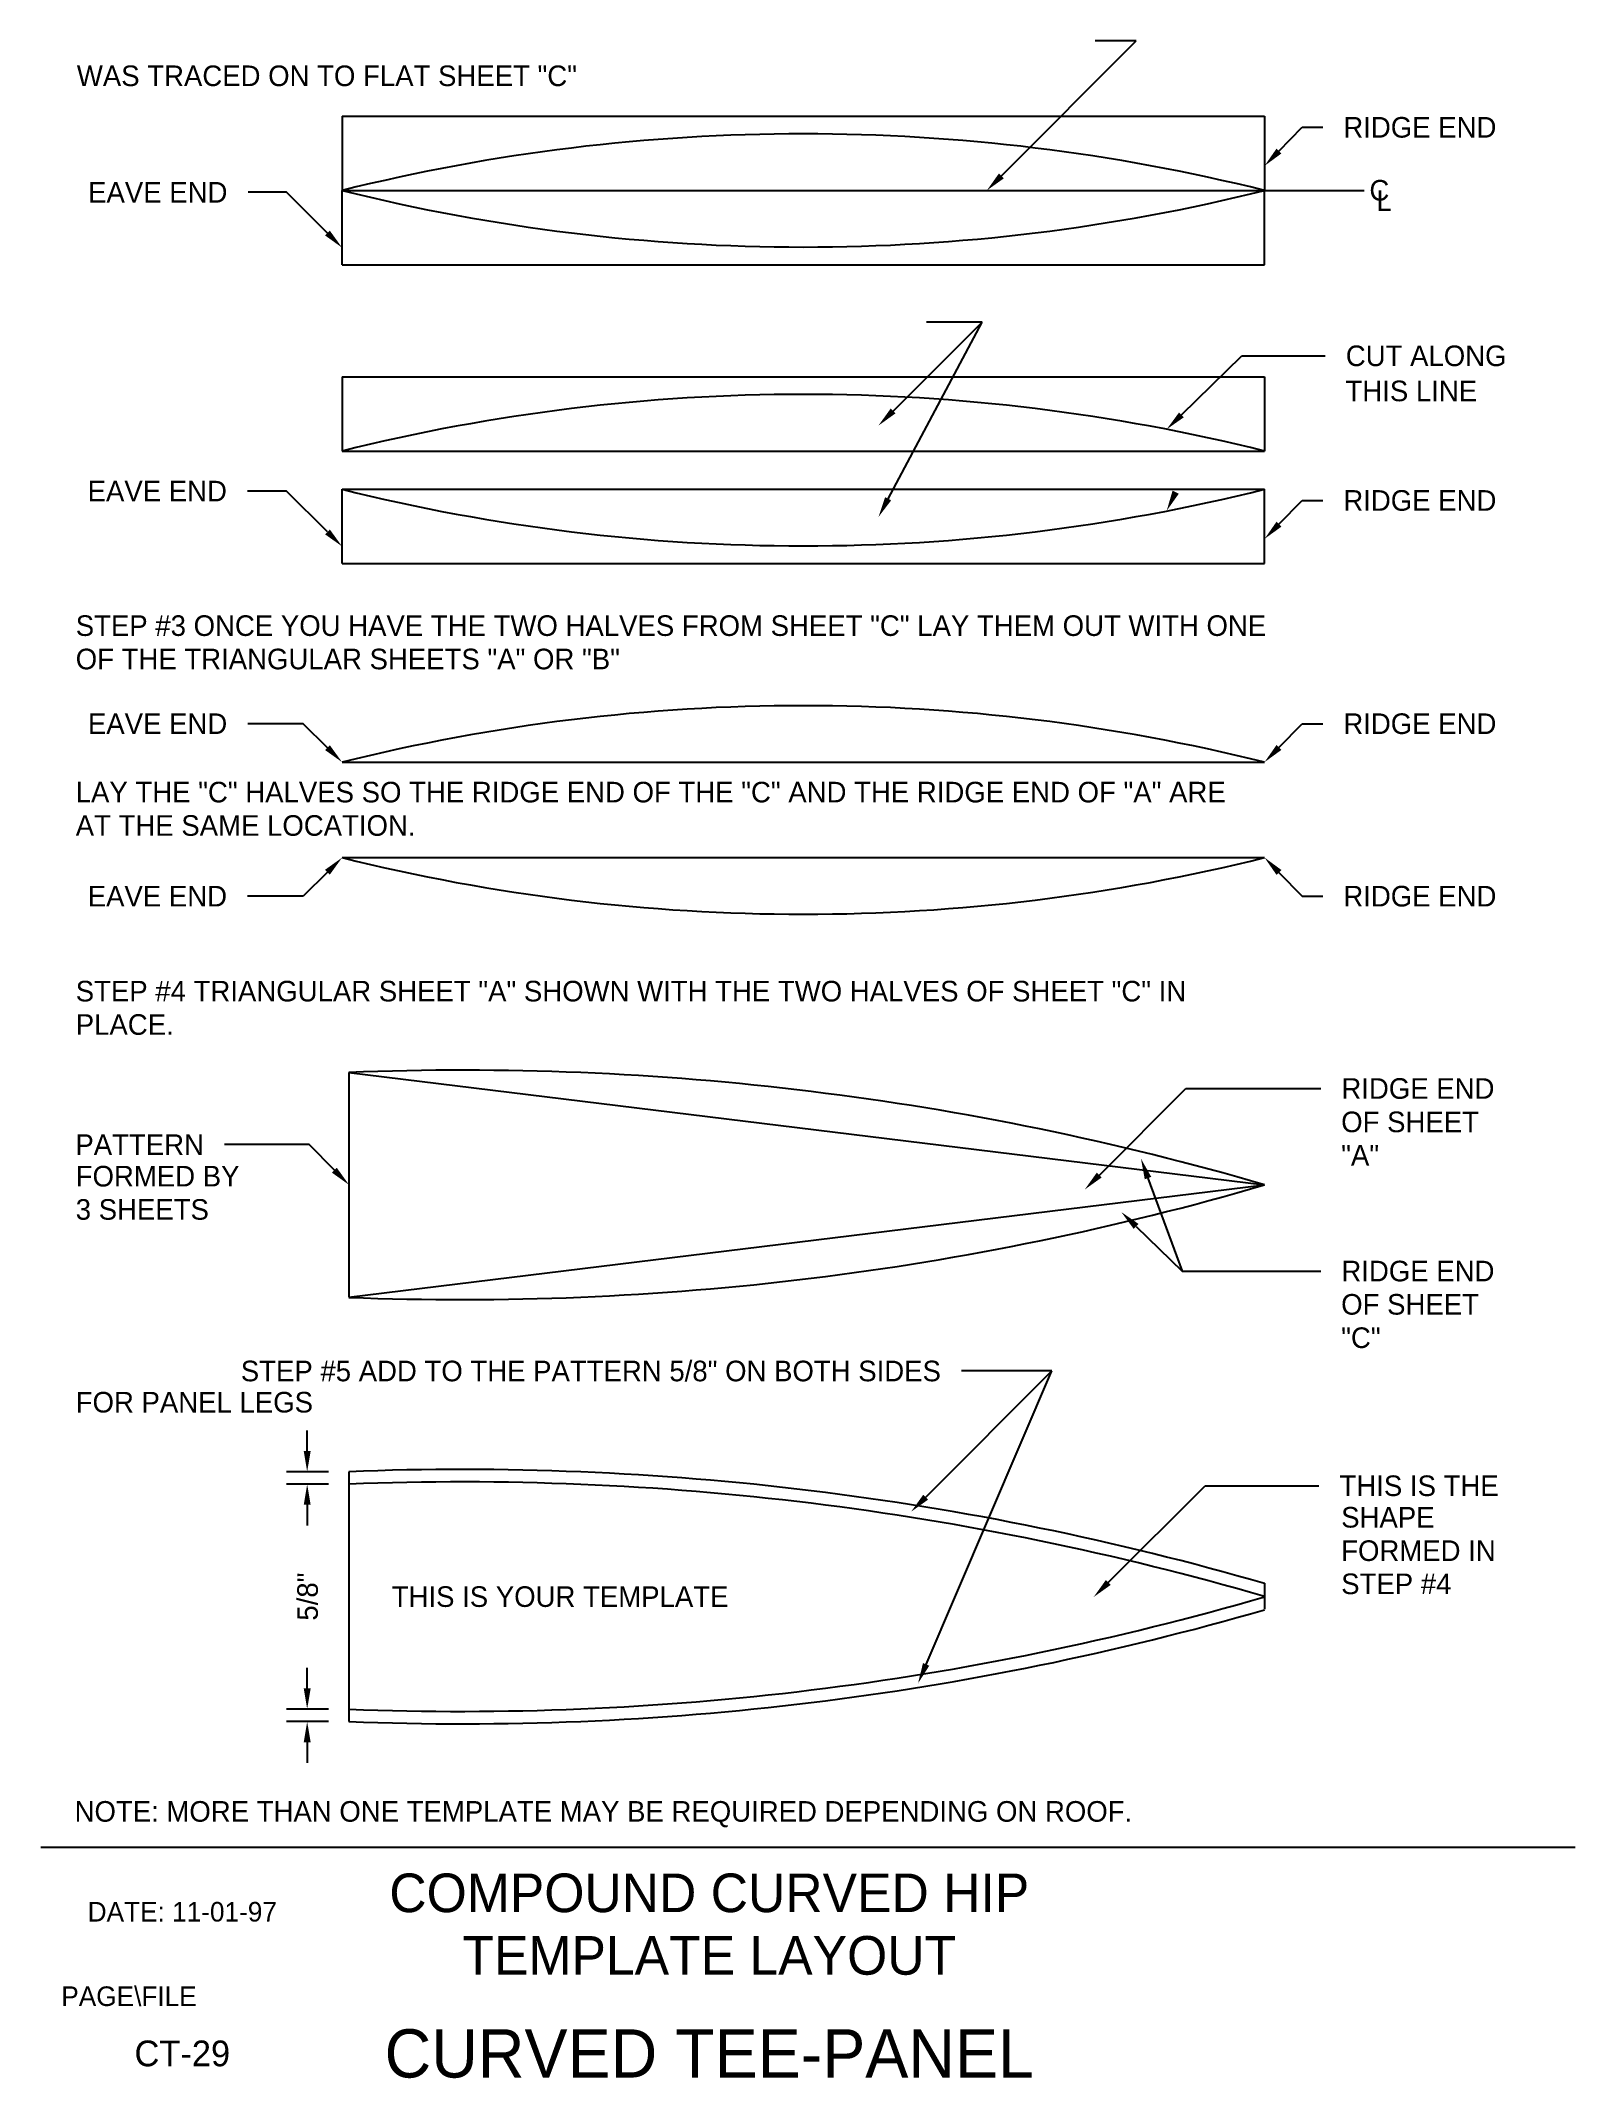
# Model space of a CAD drawing. Extents: x 0.1 to 15, y 0.5 to 20.3.
import ezdxf
from ezdxf.enums import TextEntityAlignment as Align

# ---------------------------------------------------------------- set-up
doc = ezdxf.new("R2010")
doc.units = 0
doc.header["$LTSCALE"] = 0.2666
doc.linetypes.add('CENTERX2', pattern=[0])
for name, color, linetype in [('BORDER', 7, 'CONTINUOUS'), ('CMP-FLSH', 7, 'CONTINUOUS'), ('DIM-TXT', 7, 'CONTINUOUS')]:
    doc.layers.add(name, color=color, linetype=linetype)

msp = doc.modelspace()

# ---------------------------------------------------------------- linework, layer by layer
at = {"layer": 'BORDER', "color": 0, "linetype": 'CONTINUOUS'}
msp.add_line((14.961, 2.75), (0.062, 2.75), dxfattribs=at)
at = {"layer": 'CMP-FLSH', "color": 0, "linetype": 'CONTINUOUS'}
for p, q in [((2.988, 19.554), (11.944, 19.554)), ((2.988, 19.554), (2.988, 18.833)), ((11.944, 19.554), (11.944, 18.833)), ((2.988, 18.112), (2.988, 18.833)), ((11.944, 18.112), (11.944, 18.833)), ((2.988, 18.112), (11.944, 18.112)), ((2.988, 17.025), (11.944, 17.025)), ((2.988, 17.025), (2.988, 16.304)), ((11.944, 17.025), (11.944, 16.304)), ((2.988, 16.304), (11.944, 16.304)), ((2.988, 15.932), (11.944, 15.932)), ((2.988, 15.211), (2.988, 15.932)), ((11.944, 15.211), (11.944, 15.932)), ((2.988, 15.211), (11.944, 15.211)), ((2.988, 13.284), (11.944, 13.284)), ((2.988, 12.357), (11.944, 12.357)), ((3.055, 10.272), (11.944, 9.181)), ((3.055, 10.272), (3.055, 8.089)), ((3.055, 8.089), (11.944, 9.181)), ((3.055, 6.396), (3.055, 3.971)), ((11.944, 5.315), (11.944, 5.062))]:
    msp.add_line(p, q, dxfattribs=at)
at = {"layer": 'CMP-FLSH', "color": 0, "linetype": 'CENTERX2'}
msp.add_line((2.988, 18.833), (12.912, 18.833), dxfattribs=at)
at = {"layer": 'CMP-FLSH', "color": 0, "linetype": 'CONTINUOUS'}
for centre, radius, start, end in [((7.466, 0.849), 18.533, 76.0172, 103.9828), ((7.466, 36.817), 18.533, 256.0172, 283.9828), ((7.466, -1.68), 18.533, 76.0172, 103.9828), ((7.466, 33.916), 18.533, 256.0172, 283.9828), ((7.466, -4.701), 18.533, 76.0172, 103.9828), ((7.466, 30.341), 18.533, 256.0172, 283.9828), ((4.151, -17.544), 27.838, 73.7427, 92.2573), ((4.151, 35.905), 27.838, 267.7427, 286.2573), ((4.151, -21.541), 27.959, 73.8151, 92.2475), ((4.151, -21.541), 27.838, 73.7427, 92.2573), ((4.151, 31.908), 27.838, 267.7427, 286.2573), ((4.151, 31.908), 27.959, 267.7525, 286.1849)]:
    msp.add_arc(centre, radius, start, end, dxfattribs=at)
at = {"layer": 'DIM-TXT', "color": 0, "linetype": 'CONTINUOUS'}
for p, q in [((9.389, 18.975), (10.697, 20.286)), ((10.697, 20.286), (10.3, 20.286)), ((12.084, 19.215), (12.309, 19.446)), ((12.309, 19.446), (12.509, 19.446)), ((2.447, 18.815), (2.075, 18.815)), ((2.846, 18.419), (2.447, 18.815)), ((8.29, 15.84), (9.201, 17.555)), ((8.338, 16.692), (9.201, 17.555)), ((9.201, 17.555), (8.663, 17.555)), ((11.137, 16.654), (11.725, 17.228)), ((11.725, 17.228), (12.533, 17.228)), ((2.447, 15.915), (2.07, 15.915)), ((2.846, 15.519), (2.447, 15.915)), ((12.084, 15.594), (12.309, 15.824)), ((12.309, 15.824), (12.509, 15.824)), ((2.611, 13.657), (2.073, 13.657)), ((2.846, 13.424), (2.611, 13.657)), ((12.084, 13.427), (12.309, 13.657)), ((12.309, 13.657), (12.509, 13.657)), ((2.846, 12.216), (2.611, 11.983)), ((12.084, 12.214), (12.309, 11.983)), ((2.611, 11.983), (2.071, 11.983)), ((12.309, 11.983), (12.509, 11.983)), ((10.34, 9.276), (11.18, 10.116)), ((11.18, 10.116), (12.49, 10.116)), ((2.667, 9.571), (1.847, 9.571)), ((2.914, 9.323), (2.667, 9.571)), ((10.812, 9.247), (11.143, 8.344)), ((10.696, 8.778), (11.143, 8.344)), ((11.143, 8.344), (12.49, 8.344)), ((8.654, 6.149), (9.88, 7.374)), ((8.658, 4.526), (9.88, 7.374)), ((9.88, 7.374), (9.002, 7.374)), ((2.649, 6.596), (2.649, 6.796)), ((2.855, 6.396), (2.449, 6.396)), ((2.855, 6.275), (2.449, 6.275)), ((10.426, 5.321), (11.367, 6.26)), ((11.367, 6.26), (12.472, 6.26)), ((2.649, 6.075), (2.649, 5.875)), ((2.649, 4.292), (2.649, 4.492)), ((2.855, 4.092), (2.449, 4.092)), ((2.855, 3.971), (2.449, 3.971)), ((2.649, 3.771), (2.649, 3.571))]:
    msp.add_line(p, q, dxfattribs=at)
for points in [[(12.108, 19.192), (12.06, 19.239), (11.944, 19.072)], [(9.365, 18.998), (9.413, 18.951), (9.248, 18.833)], [(2.869, 18.443), (2.823, 18.396), (2.988, 18.278)], [(8.361, 16.669), (8.314, 16.716), (8.196, 16.551)], [(11.16, 16.631), (11.114, 16.678), (10.994, 16.515)], [(8.319, 15.825), (8.26, 15.856), (8.196, 15.664)], [(2.869, 15.542), (2.823, 15.495), (2.988, 15.378)], [(12.108, 15.57), (12.06, 15.617), (11.944, 15.451)], [(12.108, 13.403), (12.06, 13.45), (11.944, 13.284)], [(2.869, 13.448), (2.823, 13.401), (2.988, 13.284)], [(2.869, 12.192), (2.823, 12.239), (2.988, 12.357)], [(12.108, 12.237), (12.06, 12.19), (11.944, 12.357)], [(2.937, 9.346), (2.89, 9.299), (3.055, 9.181)], [(10.363, 9.253), (10.316, 9.3), (10.198, 9.135)], [(10.781, 9.235), (10.844, 9.258), (10.744, 9.435)], [(10.673, 8.754), (10.72, 8.802), (10.553, 8.917)], [(2.616, 6.596), (2.683, 6.596), (2.649, 6.396)], [(2.616, 6.075), (2.683, 6.075), (2.649, 6.275)], [(8.677, 6.125), (8.63, 6.172), (8.512, 6.007)], [(10.45, 5.297), (10.403, 5.344), (10.285, 5.18)], [(8.689, 4.513), (8.628, 4.539), (8.58, 4.342)], [(2.616, 4.292), (2.683, 4.292), (2.649, 4.092)], [(2.616, 3.771), (2.683, 3.771), (2.649, 3.971)]]:
    msp.add_solid(points, dxfattribs=at)
at = {"layer": 'DIM-TXT', "color": 0, "linetype": 'CONTINUOUS', "extrusion": (0, 0, -1)}
msp.add_solid([(-11.111, 15.889), (-10.994, 15.724), (-11.051, 15.919)], dxfattribs=at)

# ---------------------------------------------------------------- texts
at = {"layer": 'BORDER', "color": 0, "linetype": 'CONTINUOUS'}
for s, height, p in [('DATE: 11-01-97', 0.1902, (1.437, 2.125)), ('CT-29', 0.25, (1.437, 0.75))]:
    msp.add_text(s, height=height, dxfattribs=at).set_placement(p, align=Align.MIDDLE)
msp.add_text('PAGE\\FILE', height=0.1902, dxfattribs=at).set_placement((0.262, 1.21))
at = {"layer": 'BORDER', "color": 0}
msp.add_text('CURVED TEE-PANEL', height=0.46875, dxfattribs=at).set_placement((6.553, 0.75), align=Align.MIDDLE)
at = {"layer": 'DIM-TXT', "color": 0, "linetype": 'CONTINUOUS'}
for s, p in [('WAS TRACED ON TO FLAT SHEET "C"', (0.413, 19.846)), ('C', (12.962, 18.735)), ('L', (13.03, 18.633)), ('THIS LINE', (12.73, 16.787)), ('STEP #3 ONCE YOU HAVE THE TWO HALVES FROM SHEET "C" LAY THEM OUT WITH ONE', (0.402, 14.509)), ('OF THE TRIANGULAR SHEETS "A" OR "B"', (0.402, 14.185)), ('LAY THE "C" HALVES SO THE RIDGE END OF THE "C" AND THE RIDGE END OF "A" ARE', (0.402, 12.893)), ('AT THE SAME LOCATION.', (0.402, 12.569)), ('STEP #4 TRIANGULAR SHEET "A" SHOWN WITH THE TWO HALVES OF SHEET "C" IN', (0.402, 10.961)), ('PLACE.', (0.402, 10.637)), ('OF SHEET', (12.688, 9.692)), ('"A"', (12.688, 9.368)), ('FORMED BY ', (0.402, 9.165)), ('3 SHEETS', (0.402, 8.842)), ('OF SHEET', (12.688, 7.921)), ('"C"', (12.688, 7.597)), ('FOR PANEL LEGS', (0.402, 6.971)), ('SHAPE', (12.688, 5.854)), ('FORMED IN', (12.688, 5.53)), ('STEP #4', (12.688, 5.208)), ('THIS IS YOUR TEMPLATE', (3.47, 5.084)), ('NOTE: MORE THAN ONE TEMPLATE MAY BE REQUIRED DEPENDING ON ROOF.', (0.391, 2.999))]:
    msp.add_text(s, height=0.2, dxfattribs=at).set_placement(p)
for s, p in [('RIDGE END', (12.709, 19.446)), ('CUT ALONG', (12.733, 17.228)), ('RIDGE END', (12.709, 15.824)), ('RIDGE END', (12.709, 13.657)), ('RIDGE END', (12.709, 11.983))]:
    msp.add_text(s, height=0.2, dxfattribs=at).set_placement(p, align=Align.MIDDLE_LEFT)
for s, p in [('EAVE END', (1.875, 18.815)), ('EAVE END', (1.87, 15.915)), ('EAVE END', (1.873, 13.657)), ('EAVE END', (1.871, 11.983)), ('PATTERN', (1.647, 9.571)), ('STEP #5 ADD TO THE PATTERN 5/8" ON BOTH SIDES', (8.802, 7.374))]:
    msp.add_text(s, height=0.2, dxfattribs=at).set_placement(p, align=Align.MIDDLE_RIGHT)
for s, p in [('RIDGE END', (12.69, 10.116)), ('RIDGE END', (12.69, 8.344)), ('THIS IS THE', (12.672, 6.26))]:
    msp.add_text(s, height=0.2, rotation=360, dxfattribs=at).set_placement(p, align=Align.MIDDLE_LEFT)
msp.add_text('5/8"', height=0.2, rotation=90, dxfattribs=at).set_placement((2.649, 5.184), align=Align.MIDDLE)
for s, p in [('COMPOUND CURVED HIP', (6.553, 2.121)), ('TEMPLATE LAYOUT', (6.553, 1.514))]:
    msp.add_text(s, height=0.375, dxfattribs=at).set_placement(p, align=Align.CENTER)

doc.saveas('drawing.dxf')
